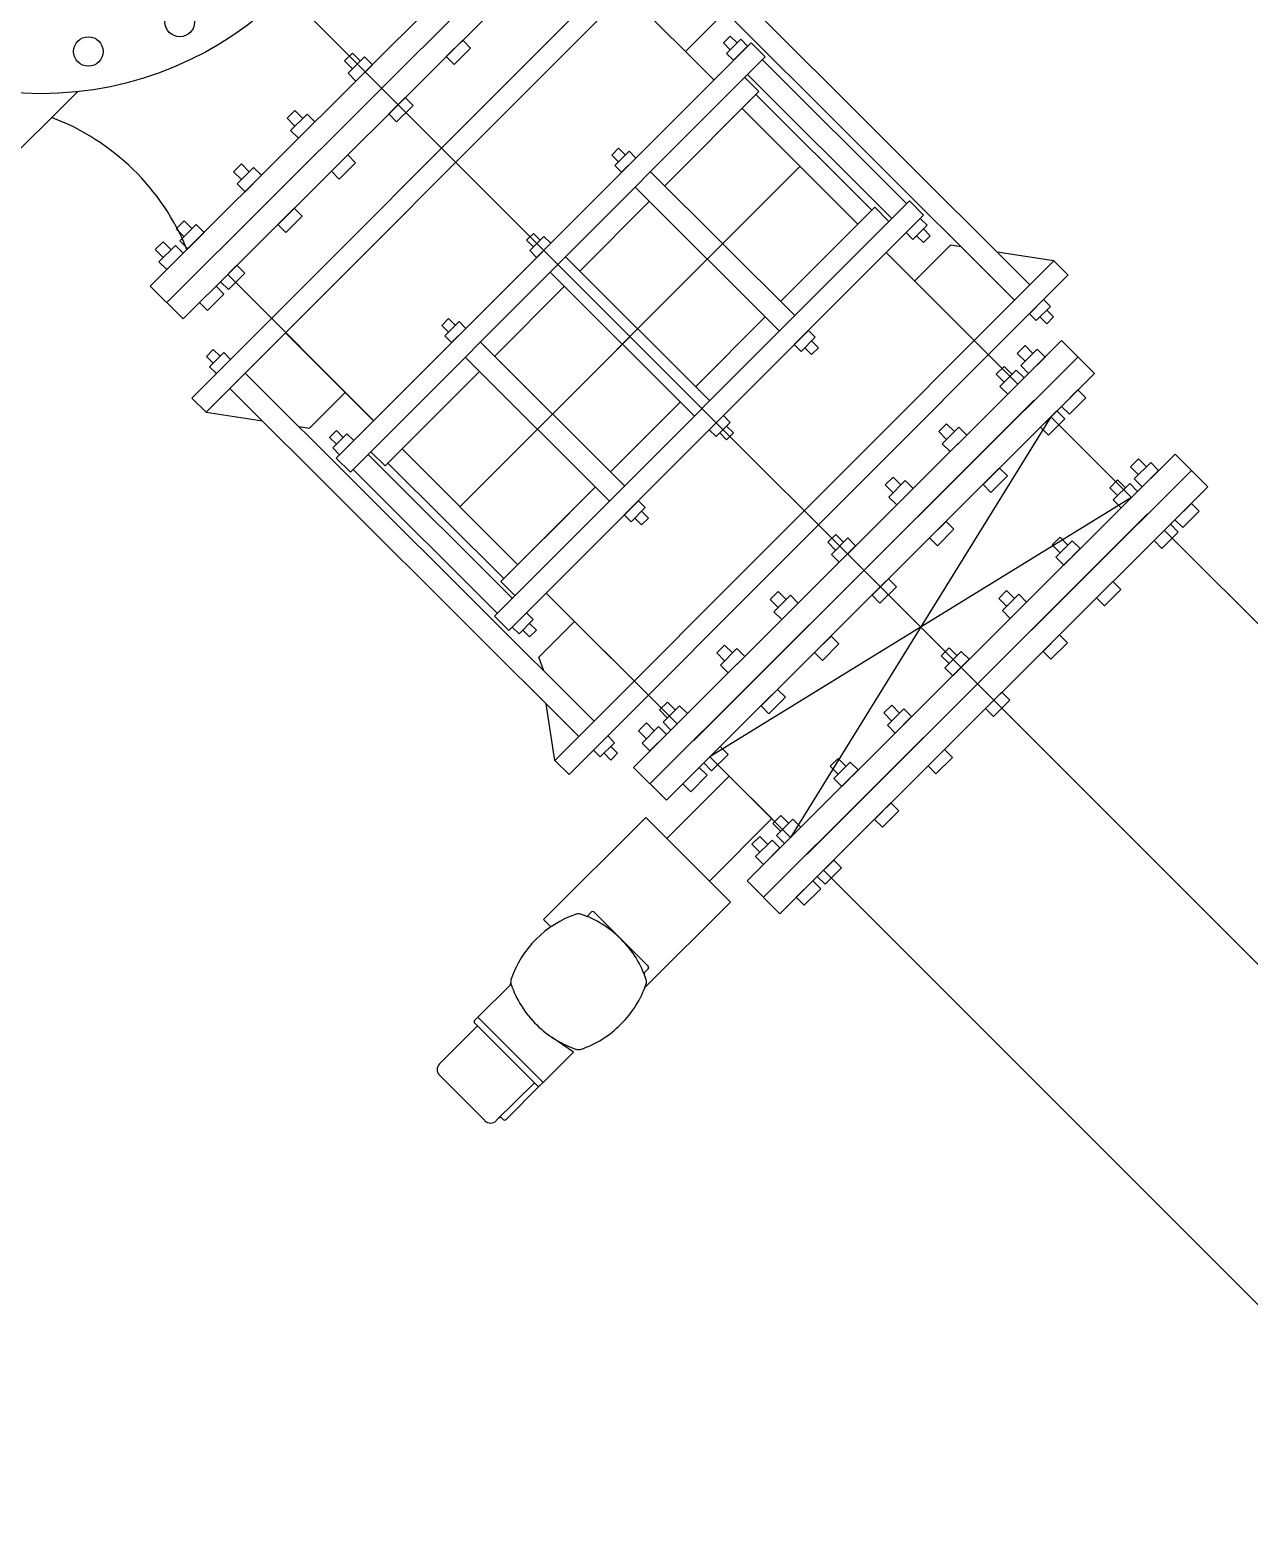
# Model space of a CAD drawing. Header units: inches. Extents: x 72602 to 350810, y -122122 to 43597.
# Drawn here: x 151874 to 153393, y -82196 to -80330 of the extents above; entities that cross this region are included whole.
import ezdxf

# ---------------------------------------------------------------- set-up
doc = ezdxf.new("R2010")
doc.units = ezdxf.units.IN
doc.header["$MEASUREMENT"] = 0
doc.layers.add('M-X-BKGD', color=8, linetype='Continuous')

msp = doc.modelspace()

# ---------------------------------------------------------------- linework, layer by layer
at = {"layer": 'M-X-BKGD', "ltscale": 0.003}
msp.add_line((154105.7, -82196.4), (151454.8, -79545.5), dxfattribs=at)
msp.add_line((154105.7, -82196.4), (151454.8, -79545.5), dxfattribs=at)
at = {"layer": 'M-X-BKGD'}
for p, q in [((152577.7, -80138.1), (152044.4, -80670)), ((152577.7, -80138.1), (152044.4, -80670)), ((152075.7, -80789.1), (152697.5, -80166.4)), ((152075.7, -80789.1), (152697.5, -80166.4)), ((152075.7, -80789.1), (152697.5, -80166.4)), ((152075.7, -80789.1), (152697.5, -80166.4)), ((152495.5, -80179.2), (152085.4, -80588.2)), ((152495.5, -80179.2), (152085.4, -80588.2)), ((152093.4, -80806.8), (152715.2, -80184.1)), ((152093.4, -80806.8), (152715.2, -80184.1)), ((152551.6, -80205.1), (152126.3, -80629.2)), ((152551.6, -80205.1), (152126.3, -80629.2)), ((152726.1, -80392.5), (152545.1, -80211.5)), ((152726.1, -80392.5), (152545.1, -80211.5)), ((152685.4, -80213.9), (153120.1, -80647.9)), ((152685.4, -80213.9), (153120.1, -80647.9)), ((152666.4, -80233), (153101, -80667)), ((152666.4, -80233), (153101, -80667)), ((152690.6, -80357.4), (152735.1, -80312.8)), ((152690.6, -80357.4), (152735.1, -80312.8)), ((152746.7, -80338), (152738.2, -80346.4)), ((152746.7, -80338), (152738.2, -80346.4)), ((152755.2, -80346.4), (152746.7, -80338)), ((152755.2, -80346.4), (152746.7, -80338)), ((152392.7, -80363.5), (152413.2, -80343)), ((152392.7, -80363.5), (152413.2, -80343)), ((152423.1, -80352.9), (152402.6, -80373.3)), ((152423.1, -80352.9), (152402.6, -80373.3)), ((152413.2, -80343), (152423.1, -80352.9)), ((152413.2, -80343), (152423.1, -80352.9)), ((152772.5, -80346.1), (152726, -80392.7)), ((152772.5, -80346.1), (152726, -80392.7)), ((152738.2, -80346.4), (152746.7, -80354.9)), ((152738.2, -80346.4), (152746.7, -80354.9)), ((152759.8, -80341.8), (152742.1, -80359.5)), ((152759.8, -80341.8), (152742.1, -80359.5)), ((152750.6, -80368), (152768.3, -80350.3)), ((152750.6, -80368), (152768.3, -80350.3)), ((152768.3, -80350.3), (152759.8, -80341.8)), ((152768.3, -80350.3), (152759.8, -80341.8)), ((152790.2, -80363.7), (152772.5, -80346.1)), ((152790.2, -80363.7), (152772.5, -80346.1)), ((152275.8, -80359.1), (152265.9, -80368.9)), ((152275.8, -80359.1), (152265.9, -80368.9)), ((152265.9, -80368.9), (152275.7, -80378.7)), ((152265.9, -80368.9), (152275.7, -80378.7)), ((152290.9, -80363.6), (152270.4, -80384.1)), ((152290.9, -80363.6), (152270.4, -80384.1)), ((152285.6, -80368.9), (152275.8, -80359.1)), ((152285.6, -80368.9), (152275.8, -80359.1)), ((152280.2, -80393.9), (152300.7, -80373.5)), ((152280.2, -80393.9), (152300.7, -80373.5)), ((152300.7, -80373.5), (152290.9, -80363.6)), ((152300.7, -80373.5), (152290.9, -80363.6)), ((152402.6, -80373.3), (152392.7, -80363.5)), ((152402.6, -80373.3), (152392.7, -80363.5)), ((152742.1, -80359.5), (152750.6, -80368)), ((152742.1, -80359.5), (152750.6, -80368)), ((152743.7, -80410.3), (152790.2, -80363.7)), ((152743.7, -80410.3), (152790.2, -80363.7)), ((152786.7, -80367.3), (152966.4, -80546.7)), ((152786.7, -80367.3), (152966.4, -80546.7)), ((152270.4, -80384.1), (152280.2, -80393.9)), ((152270.4, -80384.1), (152280.2, -80393.9)), ((152726, -80392.8), (152302.1, -80817.3)), ((152726, -80392.8), (152302.1, -80817.3)), ((152764.6, -80389.4), (152782.3, -80407.1)), ((152764.6, -80389.4), (152782.3, -80407.1)), ((152768.1, -80385.9), (152947.8, -80565.3)), ((152768.1, -80385.9), (152947.8, -80565.3)), ((151933, -80407.3), (151833.6, -80506.4)), ((151933, -80407.3), (151833.6, -80506.4)), ((152743.7, -80410.3), (152319.8, -80835)), ((152743.7, -80410.3), (152319.8, -80835)), ((152782.3, -80407.1), (152665.1, -80524.6)), ((152782.3, -80407.1), (152665.1, -80524.6)), ((152778.7, -80410.6), (152923.1, -80554.8)), ((152778.7, -80410.6), (152923.1, -80554.8)), ((152194.3, -80440.3), (152204.1, -80430.5)), ((152194.3, -80440.3), (152204.1, -80430.5)), ((152204.1, -80430.5), (152213.9, -80440.4)), ((152204.1, -80430.5), (152213.9, -80440.4)), ((152321.1, -80434.9), (152341.6, -80414.5)), ((152321.1, -80434.9), (152341.6, -80414.5)), ((152351.4, -80424.3), (152330.9, -80444.8)), ((152351.4, -80424.3), (152330.9, -80444.8)), ((152341.6, -80414.5), (152351.4, -80424.3)), ((152341.6, -80414.5), (152351.4, -80424.3)), ((152905.8, -80572.2), (152761.6, -80428)), ((152905.8, -80572.2), (152761.6, -80428)), ((152204.1, -80450.2), (152194.3, -80440.3)), ((152204.1, -80450.2), (152194.3, -80440.3)), ((152198.8, -80455.5), (152219.3, -80435)), ((152198.8, -80455.5), (152219.3, -80435)), ((152229.1, -80444.9), (152208.6, -80465.3)), ((152229.1, -80444.9), (152208.6, -80465.3)), ((152219.3, -80435), (152229.1, -80444.9)), ((152219.3, -80435), (152229.1, -80444.9)), ((152330.9, -80444.8), (152321.1, -80434.9)), ((152330.9, -80444.8), (152321.1, -80434.9)), ((152208.6, -80465.3), (152198.8, -80455.5)), ((152208.6, -80465.3), (152198.8, -80455.5)), ((152270, -80485.9), (152249.5, -80506.3)), ((152270, -80485.9), (152249.5, -80506.3)), ((152279.8, -80495.7), (152270, -80485.9)), ((152279.8, -80495.7), (152270, -80485.9)), ((152607.4, -80477.6), (152598.9, -80486.1)), ((152607.4, -80477.6), (152598.9, -80486.1)), ((152598.9, -80486.1), (152607.4, -80494.6)), ((152598.9, -80486.1), (152607.4, -80494.6)), ((152620.5, -80481.5), (152602.8, -80499.2)), ((152620.5, -80481.5), (152602.8, -80499.2)), ((152615.9, -80486.1), (152607.4, -80477.6)), ((152615.9, -80486.1), (152607.4, -80477.6)), ((152629, -80490), (152620.5, -80481.5)), ((152629, -80490), (152620.5, -80481.5)), ((152127.6, -80506.9), (152137.4, -80497)), ((152127.6, -80506.9), (152137.4, -80497)), ((152132.1, -80522), (152152.6, -80501.6)), ((152132.1, -80522), (152152.6, -80501.6)), ((152137.4, -80497), (152147.2, -80506.9)), ((152137.4, -80497), (152147.2, -80506.9)), ((152152.6, -80501.6), (152162.4, -80511.4)), ((152152.6, -80501.6), (152162.4, -80511.4)), ((152249.5, -80506.3), (152259.3, -80516.2)), ((152249.5, -80506.3), (152259.3, -80516.2)), ((152259.3, -80516.2), (152279.8, -80495.7)), ((152259.3, -80516.2), (152279.8, -80495.7)), ((152409.6, -80924.8), (152833.6, -80500.2)), ((152409.6, -80924.8), (152833.6, -80500.2)), ((152602.8, -80499.2), (152611.3, -80507.7)), ((152602.8, -80499.2), (152611.3, -80507.7)), ((152611.3, -80507.7), (152629, -80490)), ((152611.3, -80507.7), (152629, -80490)), ((152137.4, -80516.7), (152127.6, -80506.9)), ((152137.4, -80516.7), (152127.6, -80506.9)), ((152141.9, -80531.9), (152132.1, -80522)), ((152141.9, -80531.9), (152132.1, -80522)), ((152162.4, -80511.4), (152141.9, -80531.9)), ((152162.4, -80511.4), (152141.9, -80531.9)), ((152647.3, -80506.9), (152827, -80686.3)), ((152647.3, -80506.9), (152827, -80686.3)), ((152409.6, -80924.8), (152801, -80532.9)), ((152409.6, -80924.8), (152801, -80532.9)), ((152646, -80543.7), (152559.1, -80630.7)), ((152646, -80543.7), (152559.1, -80630.7)), ((152628.2, -80526), (152808, -80705.5)), ((152628.2, -80526), (152808, -80705.5)), ((152923.4, -80589.8), (152969.9, -80543.2)), ((152923.4, -80589.8), (152969.9, -80543.2)), ((152969.9, -80543.2), (152987.6, -80560.9)), ((152969.9, -80543.2), (152987.6, -80560.9)), ((152203.3, -80552.4), (152182.8, -80572.9)), ((152203.3, -80552.4), (152182.8, -80572.9)), ((152192.6, -80582.7), (152213.1, -80562.3)), ((152192.6, -80582.7), (152213.1, -80562.3)), ((152213.1, -80562.3), (152203.3, -80552.4)), ((152213.1, -80562.3), (152203.3, -80552.4)), ((152926.7, -80551.3), (152809.4, -80668.7)), ((152926.7, -80551.3), (152809.4, -80668.7)), ((152926.6, -80551.2), (152944.3, -80568.9)), ((152926.6, -80551.2), (152944.3, -80568.9)), ((152987.6, -80560.9), (152941.1, -80607.5)), ((152987.6, -80560.9), (152941.1, -80607.5)), ((152066.1, -80568.2), (152056.2, -80578)), ((152066.1, -80568.2), (152056.2, -80578)), ((152056.2, -80578), (152066, -80587.9)), ((152056.2, -80578), (152066, -80587.9)), ((152081.2, -80572.7), (152060.7, -80593.2)), ((152081.2, -80572.7), (152060.7, -80593.2)), ((152075.9, -80578.1), (152066.1, -80568.2)), ((152075.9, -80578.1), (152066.1, -80568.2)), ((152091, -80582.6), (152081.2, -80572.7)), ((152091, -80582.6), (152081.2, -80572.7)), ((152182.8, -80572.9), (152192.6, -80582.7)), ((152182.8, -80572.9), (152192.6, -80582.7)), ((152965.7, -80582.8), (152983.4, -80565.1)), ((152965.7, -80582.8), (152983.4, -80565.1)), ((152991.9, -80573.6), (152974.2, -80591.3)), ((152991.9, -80573.6), (152974.2, -80591.3)), ((152983.4, -80565.1), (152991.9, -80573.6)), ((152983.4, -80565.1), (152991.9, -80573.6)), ((152987.3, -80578.2), (152995.8, -80586.7)), ((152987.3, -80578.2), (152995.8, -80586.7)), ((152023.9, -80649.5), (152085.4, -80588.2)), ((152023.9, -80649.5), (152085.4, -80588.2)), ((152040, -80594.2), (152030.1, -80604)), ((152040, -80594.2), (152030.1, -80604)), ((152055.1, -80598.8), (152034.6, -80619.2)), ((152055.1, -80598.8), (152034.6, -80619.2)), ((152049.8, -80604.1), (152040, -80594.2)), ((152049.8, -80604.1), (152040, -80594.2)), ((152064.9, -80608.6), (152055.1, -80598.8)), ((152064.9, -80608.6), (152055.1, -80598.8)), ((152060.7, -80593.2), (152070.5, -80603)), ((152060.7, -80593.2), (152070.5, -80603)), ((152070.5, -80603), (152091, -80582.6)), ((152070.5, -80603), (152091, -80582.6)), ((152501.4, -80583.8), (152492.9, -80592.3)), ((152501.4, -80583.8), (152492.9, -80592.3)), ((152492.9, -80592.3), (152501.4, -80600.7)), ((152492.9, -80592.3), (152501.4, -80600.7)), ((152514.5, -80587.6), (152496.8, -80605.3)), ((152514.5, -80587.6), (152496.8, -80605.3)), ((152923.4, -80589.8), (152499.5, -81014.5)), ((152923.4, -80589.8), (152499.5, -81014.5)), ((152509.9, -80592.2), (152501.4, -80583.8)), ((152509.9, -80592.2), (152501.4, -80583.8)), ((152505.3, -80613.8), (152523, -80596.1)), ((152505.3, -80613.8), (152523, -80596.1)), ((152523, -80596.1), (152514.5, -80587.6)), ((152523, -80596.1), (152514.5, -80587.6)), ((152974.2, -80591.3), (152965.7, -80582.8)), ((152974.2, -80591.3), (152965.7, -80582.8)), ((152976.6, -80643), (153021.1, -80598.4)), ((152976.6, -80643), (153021.1, -80598.4)), ((152987.3, -80595.2), (152978.8, -80586.7)), ((152987.3, -80595.2), (152978.8, -80586.7)), ((152995.8, -80586.7), (152987.3, -80595.2)), ((152995.8, -80586.7), (152987.3, -80595.2)), ((153034.3, -80600.4), (153021.1, -80598.4)), ((153034.3, -80600.4), (153021.1, -80598.4)), ((152030.1, -80604), (152039.9, -80613.9)), ((152030.1, -80604), (152039.9, -80613.9)), ((152044.4, -80629), (152064.9, -80608.6)), ((152044.4, -80629), (152064.9, -80608.6)), ((152496.8, -80605.3), (152505.3, -80613.8)), ((152496.8, -80605.3), (152505.3, -80613.8)), ((152941.1, -80607.5), (152517.2, -81032.2)), ((152941.1, -80607.5), (152517.2, -81032.2)), ((152528, -81240.8), (153149.8, -80618.1)), ((152528, -81240.8), (153149.8, -80618.1)), ((152541.3, -80613), (152721.1, -80792.5)), ((152541.3, -80613), (152721.1, -80792.5)), ((153105.2, -80771.6), (152941.1, -80607.5)), ((153105.2, -80771.6), (152941.1, -80607.5)), ((153149.8, -80618.1), (153079.4, -80607.3)), ((153149.8, -80618.1), (153079.4, -80607.3)), ((153167.6, -80635.8), (153149.8, -80618.1)), ((153167.6, -80635.8), (153149.8, -80618.1)), ((152034.6, -80619.2), (152044.4, -80629)), ((152034.6, -80619.2), (152044.4, -80629)), ((152126.3, -80629.2), (152064.8, -80690.5)), ((152126.3, -80629.2), (152064.8, -80690.5)), ((152111.4, -80644), (152131.9, -80623.6)), ((152111.4, -80644), (152131.9, -80623.6)), ((152302.2, -80817.2), (152120.3, -80635.2)), ((152302.2, -80817.2), (152120.3, -80635.2)), ((152141.7, -80633.4), (152121.2, -80653.9)), ((152141.7, -80633.4), (152121.2, -80653.9)), ((152131.9, -80623.6), (152141.7, -80633.4)), ((152131.9, -80623.6), (152141.7, -80633.4)), ((152522.3, -80632.1), (152702, -80811.6)), ((152522.3, -80632.1), (152702, -80811.6)), ((152545.7, -81258.5), (153167.5, -80635.8)), ((152545.7, -81258.5), (153167.5, -80635.8)), ((152064.8, -80690.5), (152023.9, -80649.5)), ((152064.8, -80690.5), (152023.9, -80649.5)), ((152085.3, -80670.1), (152105.8, -80649.6)), ((152085.3, -80670.1), (152105.8, -80649.6)), ((152105.8, -80649.6), (152115.6, -80659.5)), ((152105.8, -80649.6), (152115.6, -80659.5)), ((152121.2, -80653.9), (152111.4, -80644)), ((152121.2, -80653.9), (152111.4, -80644)), ((152540, -80649.8), (152453.1, -80736.9)), ((152540, -80649.8), (152453.1, -80736.9)), ((152095.1, -80679.9), (152085.3, -80670.1)), ((152095.1, -80679.9), (152085.3, -80670.1)), ((152115.6, -80659.5), (152095.1, -80679.9)), ((152115.6, -80659.5), (152095.1, -80679.9)), ((153119.5, -80684), (153137.1, -80666.3)), ((153119.5, -80684), (153137.1, -80666.3)), ((153137.1, -80666.3), (153145.6, -80674.8)), ((153137.1, -80666.3), (153145.6, -80674.8)), ((152395.5, -80690), (152387, -80698.5)), ((152395.5, -80690), (152387, -80698.5)), ((152404, -80698.4), (152395.5, -80690)), ((152404, -80698.4), (152395.5, -80690)), ((152790.3, -80687.9), (152703.4, -80774.9)), ((152790.3, -80687.9), (152703.4, -80774.9)), ((153128, -80692.5), (153119.5, -80684)), ((153128, -80692.5), (153119.5, -80684)), ((153145.6, -80674.8), (153128, -80692.5)), ((153145.6, -80674.8), (153128, -80692.5)), ((153141, -80696.4), (153132.6, -80687.9)), ((153141, -80696.4), (153132.6, -80687.9)), ((153141, -80679.4), (153149.5, -80687.9)), ((153141, -80679.4), (153149.5, -80687.9)), ((153149.5, -80687.9), (153141, -80696.4)), ((153149.5, -80687.9), (153141, -80696.4)), ((152192.3, -80707.7), (152302.1, -80817.3)), ((152266.7, -80782), (152192.3, -80707.7)), ((152192.3, -80707.7), (152302.1, -80817.3)), ((152266.7, -80782), (152192.3, -80707.7)), ((152387, -80698.5), (152395.5, -80706.9)), ((152387, -80698.5), (152395.5, -80706.9)), ((152408.6, -80693.8), (152390.9, -80711.5)), ((152408.6, -80693.8), (152390.9, -80711.5)), ((152390.9, -80711.5), (152399.4, -80720)), ((152390.9, -80711.5), (152399.4, -80720)), ((152399.4, -80720), (152417.1, -80702.3)), ((152399.4, -80720), (152417.1, -80702.3)), ((152417.1, -80702.3), (152408.6, -80693.8)), ((152417.1, -80702.3), (152408.6, -80693.8)), ((152826.4, -80722.5), (152844.1, -80704.8)), ((152826.4, -80722.5), (152844.1, -80704.8)), ((152844.1, -80704.8), (152852.6, -80713.3)), ((152844.1, -80704.8), (152852.6, -80713.3)), ((152093.8, -80737.1), (152102.3, -80728.6)), ((152093.8, -80737.1), (152102.3, -80728.6)), ((152102.3, -80728.6), (152110.8, -80737)), ((152102.3, -80728.6), (152110.8, -80737)), ((152435.4, -80719.2), (152615.1, -80898.7)), ((152435.4, -80719.2), (152615.1, -80898.7)), ((152834.9, -80731), (152826.4, -80722.5)), ((152834.9, -80731), (152826.4, -80722.5)), ((152852.6, -80713.3), (152834.9, -80731)), ((152852.6, -80713.3), (152834.9, -80731)), ((152848, -80734.8), (152839.5, -80726.4)), ((152848, -80734.8), (152839.5, -80726.4)), ((152848, -80717.9), (152856.5, -80726.3)), ((152848, -80717.9), (152856.5, -80726.3)), ((152856.5, -80726.3), (152848, -80734.8)), ((152856.5, -80726.3), (152848, -80734.8)), ((153159.5, -80717.5), (153098, -80778.8)), ((153159.5, -80717.5), (153098, -80778.8)), ((153114, -80723.5), (153104.2, -80733.4)), ((153114, -80723.5), (153104.2, -80733.4)), ((153129.2, -80728.1), (153108.7, -80748.5)), ((153129.2, -80728.1), (153108.7, -80748.5)), ((153123.8, -80733.4), (153114, -80723.5)), ((153123.8, -80733.4), (153114, -80723.5)), ((153139, -80737.9), (153129.2, -80728.1)), ((153139, -80737.9), (153129.2, -80728.1)), ((153200.4, -80758.5), (153159.5, -80717.5)), ((153200.4, -80758.5), (153159.5, -80717.5)), ((152102.3, -80745.5), (152093.8, -80737.1)), ((152102.3, -80745.5), (152093.8, -80737.1)), ((152097.7, -80750.1), (152115.4, -80732.4)), ((152097.7, -80750.1), (152115.4, -80732.4)), ((152123.9, -80740.9), (152106.2, -80758.6)), ((152123.9, -80740.9), (152106.2, -80758.6)), ((152115.4, -80732.4), (152123.9, -80740.9)), ((152115.4, -80732.4), (152123.9, -80740.9)), ((152416.3, -80738.3), (152596, -80917.8)), ((152416.3, -80738.3), (152596, -80917.8)), ((153179.9, -80738), (152646.6, -81269.9)), ((153179.9, -80738), (152646.6, -81269.9)), ((153104.2, -80733.4), (153114, -80743.2)), ((153104.2, -80733.4), (153114, -80743.2)), ((153108.7, -80748.5), (153118.5, -80758.4)), ((153108.7, -80748.5), (153118.5, -80758.4)), ((153118.5, -80758.4), (153139, -80737.9)), ((153118.5, -80758.4), (153139, -80737.9)), ((152106.2, -80758.6), (152097.7, -80750.1)), ((152106.2, -80758.6), (152097.7, -80750.1)), ((152142.3, -80757.9), (152576.9, -81191.9)), ((152142.3, -80757.9), (152576.9, -81191.9)), ((152434, -80756), (152316.6, -80873.6)), ((152434, -80756), (152316.6, -80873.6)), ((153087.9, -80749.6), (153078.1, -80759.4)), ((153087.9, -80749.6), (153078.1, -80759.4)), ((153078.1, -80759.4), (153087.9, -80769.2)), ((153078.1, -80759.4), (153087.9, -80769.2)), ((153103.1, -80754.1), (153082.6, -80774.5)), ((153103.1, -80754.1), (153082.6, -80774.5)), ((153097.7, -80759.4), (153087.9, -80749.6)), ((153097.7, -80759.4), (153087.9, -80749.6)), ((153092.4, -80784.4), (153112.9, -80763.9)), ((153092.4, -80784.4), (153112.9, -80763.9)), ((153112.9, -80763.9), (153103.1, -80754.1)), ((153112.9, -80763.9), (153103.1, -80754.1)), ((153138.9, -80819.8), (153200.4, -80758.5)), ((153138.9, -80819.8), (153200.4, -80758.5)), ((152123.2, -80777), (152557.8, -81211)), ((152123.2, -80777), (152557.8, -81211)), ((152266.7, -80782), (152222.2, -80826.6)), ((152266.7, -80782), (152222.2, -80826.6)), ((153097.7, -80779.1), (152687.6, -81188)), ((153097.7, -80779.1), (152687.6, -81188)), ((153082.6, -80774.5), (153092.4, -80784.4)), ((153082.6, -80774.5), (153092.4, -80784.4)), ((153159.4, -80799.4), (153179.9, -80778.9)), ((153159.4, -80799.4), (153179.9, -80778.9)), ((153179.9, -80778.9), (153189.7, -80788.8)), ((153179.9, -80778.9), (153189.7, -80788.8)), ((152075.7, -80789.1), (152093.4, -80806.8)), ((152075.7, -80789.1), (152093.4, -80806.8)), ((152684.3, -80794), (152597.4, -80881)), ((152684.3, -80794), (152597.4, -80881)), ((153125.4, -80791.8), (152701.1, -81216.1)), ((153125.4, -80791.8), (152701.1, -81216.1)), ((153153.8, -80804.9), (152728.5, -81229)), ((153153.8, -80804.9), (152728.5, -81229)), ((153133.3, -80825.4), (153153.8, -80804.9)), ((153133.3, -80825.4), (153153.8, -80804.9)), ((153153.8, -80804.9), (153163.6, -80814.8)), ((153153.8, -80804.9), (153163.6, -80814.8)), ((153169.2, -80809.2), (153159.4, -80799.4)), ((153169.2, -80809.2), (153159.4, -80799.4)), ((153189.7, -80788.8), (153169.2, -80809.2)), ((153189.7, -80788.8), (153169.2, -80809.2)), ((152093.4, -80806.8), (152163.9, -80817.6)), ((152093.4, -80806.8), (152163.9, -80817.6)), ((152255.5, -80863.9), (152302.1, -80817.3)), ((152255.5, -80863.9), (152302.1, -80817.3)), ((152720.4, -80828.6), (152738.1, -80810.9)), ((152720.4, -80828.6), (152738.1, -80810.9)), ((152746.6, -80819.4), (152728.9, -80837.1)), ((152746.6, -80819.4), (152728.9, -80837.1)), ((152738.1, -80810.9), (152746.6, -80819.4)), ((152738.1, -80810.9), (152746.6, -80819.4)), ((153146.2, -80812.6), (152821.8, -81336.7)), ((153146.2, -80812.6), (152821.8, -81336.7)), ((153016.3, -80821), (153006.5, -80830.8)), ((153016.3, -80821), (153006.5, -80830.8)), ((153026.1, -80830.8), (153016.3, -80821)), ((153026.1, -80830.8), (153016.3, -80821)), ((153163.6, -80814.8), (153143.1, -80835.2)), ((153163.6, -80814.8), (153143.1, -80835.2)), ((153246.6, -80913), (153146.2, -80812.6)), ((153246.6, -80913), (153146.2, -80812.6)), ((152209, -80824.6), (152222.2, -80826.6)), ((152209, -80824.6), (152222.2, -80826.6)), ((152247.4, -80838.1), (152255.9, -80829.6)), ((152247.4, -80838.1), (152255.9, -80829.6)), ((152255.9, -80846.6), (152247.4, -80838.1)), ((152255.9, -80846.6), (152247.4, -80838.1)), ((152251.3, -80851.2), (152269, -80833.5)), ((152251.3, -80851.2), (152269, -80833.5)), ((152255.9, -80829.6), (152264.4, -80838.1)), ((152255.9, -80829.6), (152264.4, -80838.1)), ((152277.4, -80842), (152259.8, -80859.7)), ((152277.4, -80842), (152259.8, -80859.7)), ((152269, -80833.5), (152277.4, -80842)), ((152269, -80833.5), (152277.4, -80842)), ((152319.8, -80835), (152273.2, -80881.6)), ((152319.8, -80835), (152273.2, -80881.6)), ((152728.9, -80837.1), (152720.4, -80828.6)), ((152728.9, -80837.1), (152720.4, -80828.6)), ((152742, -80841), (152733.5, -80832.5)), ((152742, -80841), (152733.5, -80832.5)), ((152742, -80824), (152750.5, -80832.5)), ((152742, -80824), (152750.5, -80832.5)), ((152750.5, -80832.5), (152742, -80841)), ((152750.5, -80832.5), (152742, -80841)), ((153006.5, -80830.8), (153016.3, -80840.7)), ((153006.5, -80830.8), (153016.3, -80840.7)), ((153031.5, -80825.5), (153010.9, -80846)), ((153031.5, -80825.5), (153010.9, -80846)), ((153020.8, -80855.8), (153041.3, -80835.4)), ((153020.8, -80855.8), (153041.3, -80835.4)), ((153041.3, -80835.4), (153031.5, -80825.5)), ((153041.3, -80835.4), (153031.5, -80825.5)), ((153143.1, -80835.2), (153133.3, -80825.4)), ((153143.1, -80835.2), (153133.3, -80825.4)), ((152259.8, -80859.7), (152251.3, -80851.2)), ((152259.8, -80859.7), (152251.3, -80851.2)), ((152295.3, -80859.5), (152475.1, -81038.9)), ((152295.3, -80859.5), (152475.1, -81038.9)), ((152298.9, -80855.9), (152316.6, -80873.6)), ((152298.9, -80855.9), (152316.6, -80873.6)), ((152481.8, -80996.8), (152337.6, -80852.5)), ((152481.8, -80996.8), (152337.6, -80852.5)), ((153010.9, -80846), (153020.8, -80855.8)), ((153010.9, -80846), (153020.8, -80855.8)), ((153300.9, -80858.9), (153239.4, -80920.2)), ((153300.9, -80858.9), (153239.4, -80920.2)), ((153341.8, -80899.9), (153300.9, -80858.9)), ((153341.8, -80899.9), (153300.9, -80858.9)), ((152273.2, -80881.6), (152255.5, -80863.9)), ((152273.2, -80881.6), (152255.5, -80863.9)), ((152276.8, -80878.1), (152456.5, -81057.5)), ((152276.8, -80878.1), (152456.5, -81057.5)), ((152320.1, -80870.1), (152464.4, -81014.2)), ((152320.1, -80870.1), (152464.4, -81014.2)), ((152601.5, -80877), (152597.4, -80881)), ((152601.5, -80877), (152597.4, -80881)), ((153321.4, -80879.4), (152788, -81411.3)), ((153321.4, -80879.4), (152788, -81411.3)), ((153061.7, -80896.8), (153082.2, -80876.4)), ((153061.7, -80896.8), (153082.2, -80876.4)), ((153082.2, -80876.4), (153092, -80886.2)), ((153082.2, -80876.4), (153092, -80886.2)), ((153255.4, -80865), (153245.6, -80874.8)), ((153255.4, -80865), (153245.6, -80874.8)), ((153245.6, -80874.8), (153255.4, -80884.6)), ((153245.6, -80874.8), (153255.4, -80884.6)), ((153270.6, -80869.5), (153250.1, -80889.9)), ((153270.6, -80869.5), (153250.1, -80889.9)), ((153265.3, -80874.8), (153255.4, -80865)), ((153265.3, -80874.8), (153255.4, -80865)), ((153259.9, -80899.8), (153280.4, -80879.3)), ((153259.9, -80899.8), (153280.4, -80879.3)), ((153280.4, -80879.3), (153270.6, -80869.5)), ((153280.4, -80879.3), (153270.6, -80869.5)), ((152949.6, -80887.5), (152939.8, -80897.3)), ((152949.6, -80887.5), (152939.8, -80897.3)), ((152939.8, -80897.3), (152949.6, -80907.2)), ((152939.8, -80897.3), (152949.6, -80907.2)), ((152964.7, -80892), (152944.2, -80912.5)), ((152964.7, -80892), (152944.2, -80912.5)), ((152959.4, -80897.4), (152949.6, -80887.5)), ((152959.4, -80897.4), (152949.6, -80887.5)), ((152974.6, -80901.9), (152964.7, -80892)), ((152974.6, -80901.9), (152964.7, -80892)), ((153071.5, -80906.7), (153061.7, -80896.8)), ((153071.5, -80906.7), (153061.7, -80896.8)), ((153092, -80886.2), (153071.5, -80906.7)), ((153092, -80886.2), (153071.5, -80906.7)), ((153229.4, -80891), (153219.5, -80900.8)), ((153229.4, -80891), (153219.5, -80900.8)), ((153244.5, -80895.5), (153224, -80916)), ((153244.5, -80895.5), (153224, -80916)), ((153239.2, -80900.8), (153229.4, -80891)), ((153239.2, -80900.8), (153229.4, -80891)), ((153254.3, -80905.4), (153244.5, -80895.5)), ((153254.3, -80905.4), (153244.5, -80895.5)), ((153250.1, -80889.9), (153259.9, -80899.8)), ((153250.1, -80889.9), (153259.9, -80899.8)), ((152578.4, -80900.1), (152460.9, -81017.7)), ((152578.4, -80900.1), (152460.9, -81017.7)), ((152578.4, -80900.1), (152514.6, -80964)), ((152578.4, -80900.1), (152514.6, -80964)), ((152614.5, -80934.8), (152632.2, -80917.1)), ((152614.5, -80934.8), (152632.2, -80917.1)), ((152632.2, -80917.1), (152640.7, -80925.6)), ((152632.2, -80917.1), (152640.7, -80925.6)), ((153246.7, -80913), (152721.3, -81236.3)), ((153246.7, -80913), (152721.3, -81236.3)), ((152944.2, -80912.5), (152954.1, -80922.3)), ((152944.2, -80912.5), (152954.1, -80922.3)), ((152954.1, -80922.3), (152974.6, -80901.9)), ((152954.1, -80922.3), (152974.6, -80901.9)), ((153219.5, -80900.8), (153229.3, -80910.6)), ((153219.5, -80900.8), (153229.3, -80910.6)), ((153224, -80916), (153233.8, -80925.8)), ((153224, -80916), (153233.8, -80925.8)), ((153233.8, -80925.8), (153254.3, -80905.4)), ((153233.8, -80925.8), (153254.3, -80905.4)), ((153280.3, -80961.2), (153341.8, -80899.9)), ((153280.3, -80961.2), (153341.8, -80899.9)), ((152623, -80943.3), (152614.5, -80934.8)), ((152623, -80943.3), (152614.5, -80934.8)), ((152640.7, -80925.6), (152623, -80943.3)), ((152640.7, -80925.6), (152623, -80943.3)), ((152636.1, -80930.2), (152644.6, -80938.7)), ((152636.1, -80930.2), (152644.6, -80938.7)), ((153239.1, -80920.5), (152829.1, -81329.4)), ((153239.1, -80920.5), (152829.1, -81329.4)), ((153266.8, -80933.2), (152842.5, -81357.5)), ((153266.8, -80933.2), (152842.5, -81357.5)), ((153300.8, -80940.8), (153321.3, -80920.3)), ((153300.8, -80940.8), (153321.3, -80920.3)), ((153331.1, -80930.2), (153310.6, -80950.6)), ((153331.1, -80930.2), (153310.6, -80950.6)), ((153321.3, -80920.3), (153331.1, -80930.2)), ((153321.3, -80920.3), (153331.1, -80930.2)), ((152636.1, -80947.2), (152627.6, -80938.7)), ((152636.1, -80947.2), (152627.6, -80938.7)), ((152644.6, -80938.7), (152636.1, -80947.2)), ((152644.6, -80938.7), (152636.1, -80947.2)), ((153295.2, -80946.4), (152869.9, -81370.5)), ((153295.2, -80946.4), (152869.9, -81370.5)), ((152995, -80963.3), (153015.5, -80942.9)), ((152995, -80963.3), (153015.5, -80942.9)), ((153025.3, -80952.7), (153004.8, -80973.2)), ((153025.3, -80952.7), (153004.8, -80973.2)), ((153015.5, -80942.9), (153025.3, -80952.7)), ((153015.5, -80942.9), (153025.3, -80952.7)), ((153274.7, -80966.8), (153295.2, -80946.4)), ((153274.7, -80966.8), (153295.2, -80946.4)), ((153655.7, -81322.1), (153287.6, -80954)), ((153655.7, -81322.1), (153287.6, -80954)), ((153295.2, -80946.4), (153305, -80956.2)), ((153295.2, -80946.4), (153305, -80956.2)), ((153310.6, -80950.6), (153300.8, -80940.8)), ((153310.6, -80950.6), (153300.8, -80940.8)), ((152878, -80959), (152868.1, -80968.8)), ((152878, -80959), (152868.1, -80968.8)), ((152868.1, -80968.8), (152877.9, -80978.6)), ((152868.1, -80968.8), (152877.9, -80978.6)), ((152893.1, -80963.5), (152872.6, -80983.9)), ((152893.1, -80963.5), (152872.6, -80983.9)), ((152887.8, -80968.8), (152878, -80959)), ((152887.8, -80968.8), (152878, -80959)), ((152902.9, -80973.3), (152893.1, -80963.5)), ((152902.9, -80973.3), (152893.1, -80963.5)), ((153004.8, -80973.2), (152995, -80963.3)), ((153004.8, -80973.2), (152995, -80963.3)), ((153157.7, -80962.4), (153147.9, -80972.2)), ((153157.7, -80962.4), (153147.9, -80972.2)), ((153147.9, -80972.2), (153157.7, -80982.1)), ((153147.9, -80972.2), (153157.7, -80982.1)), ((153172.9, -80966.9), (153152.4, -80987.4)), ((153172.9, -80966.9), (153152.4, -80987.4)), ((153167.5, -80972.3), (153157.7, -80962.4)), ((153167.5, -80972.3), (153157.7, -80962.4)), ((153182.7, -80976.8), (153172.9, -80966.9)), ((153182.7, -80976.8), (153172.9, -80966.9)), ((153284.5, -80976.7), (153274.7, -80966.8)), ((153284.5, -80976.7), (153274.7, -80966.8)), ((153305, -80956.2), (153284.5, -80976.7)), ((153305, -80956.2), (153284.5, -80976.7)), ((152872.6, -80983.9), (152882.4, -80993.8)), ((152872.6, -80983.9), (152882.4, -80993.8)), ((152882.4, -80993.8), (152902.9, -80973.3)), ((152882.4, -80993.8), (152902.9, -80973.3)), ((153152.4, -80987.4), (153162.2, -80997.2)), ((153152.4, -80987.4), (153162.2, -80997.2)), ((153162.2, -80997.2), (153182.7, -80976.8)), ((153162.2, -80997.2), (153182.7, -80976.8)), ((152499.5, -81014.5), (152453, -81061.1)), ((152499.5, -81014.5), (152453, -81061.1)), ((152460.9, -81017.7), (152478.6, -81035.4)), ((152460.9, -81017.7), (152478.6, -81035.4)), ((152923.3, -81034.8), (152943.8, -81014.3)), ((152923.3, -81034.8), (152943.8, -81014.3)), ((152953.6, -81024.2), (152933.1, -81044.6)), ((152953.6, -81024.2), (152933.1, -81044.6)), ((152943.8, -81014.3), (152953.6, -81024.2)), ((152943.8, -81014.3), (152953.6, -81024.2)), ((153091, -81028.9), (153081.2, -81038.8)), ((153091, -81028.9), (153081.2, -81038.8)), ((153100.8, -81038.8), (153091, -81028.9)), ((153100.8, -81038.8), (153091, -81028.9)), ((153203.1, -81038.2), (153223.6, -81017.8)), ((153203.1, -81038.2), (153223.6, -81017.8)), ((153233.4, -81027.6), (153212.9, -81048.1)), ((153233.4, -81027.6), (153212.9, -81048.1)), ((153223.6, -81017.8), (153233.4, -81027.6)), ((153223.6, -81017.8), (153233.4, -81027.6)), ((152470.7, -81078.7), (152517.2, -81032.1)), ((152470.7, -81078.7), (152517.2, -81032.1)), ((152680.4, -81195.3), (152517.2, -81032.1)), ((152680.4, -81195.3), (152517.2, -81032.1)), ((152796.5, -81040.2), (152806.3, -81030.4)), ((152796.5, -81040.2), (152806.3, -81030.4)), ((152806.3, -81050), (152796.5, -81040.2)), ((152806.3, -81050), (152796.5, -81040.2)), ((152801, -81055.4), (152821.5, -81034.9)), ((152801, -81055.4), (152821.5, -81034.9)), ((152806.3, -81030.4), (152816.1, -81040.2)), ((152806.3, -81030.4), (152816.1, -81040.2)), ((152831.3, -81044.8), (152810.8, -81065.2)), ((152831.3, -81044.8), (152810.8, -81065.2)), ((152821.5, -81034.9), (152831.3, -81044.8)), ((152821.5, -81034.9), (152831.3, -81044.8)), ((152933.1, -81044.6), (152923.3, -81034.8)), ((152933.1, -81044.6), (152923.3, -81034.8)), ((153081.2, -81038.8), (153091, -81048.6)), ((153081.2, -81038.8), (153091, -81048.6)), ((153106.2, -81033.5), (153085.7, -81053.9)), ((153106.2, -81033.5), (153085.7, -81053.9)), ((153095.5, -81063.8), (153116, -81043.3)), ((153095.5, -81063.8), (153116, -81043.3)), ((153116, -81043.3), (153106.2, -81033.5)), ((153116, -81043.3), (153106.2, -81033.5)), ((153212.9, -81048.1), (153203.1, -81038.2)), ((153212.9, -81048.1), (153203.1, -81038.2)), ((152453, -81061.1), (152470.7, -81078.7)), ((152453, -81061.1), (152470.7, -81078.7)), ((152492.6, -81056.8), (152474.9, -81074.5)), ((152492.6, -81056.8), (152474.9, -81074.5)), ((152483.4, -81083), (152501.1, -81065.3)), ((152483.4, -81083), (152501.1, -81065.3)), ((152501.1, -81065.3), (152492.6, -81056.8)), ((152501.1, -81065.3), (152492.6, -81056.8)), ((152810.8, -81065.2), (152801, -81055.4)), ((152810.8, -81065.2), (152801, -81055.4)), ((153085.7, -81053.9), (153095.5, -81063.8)), ((153085.7, -81053.9), (153095.5, -81063.8)), ((152474.9, -81074.5), (152483.4, -81083)), ((152474.9, -81074.5), (152483.4, -81083)), ((152488, -81078.4), (152496.5, -81086.9)), ((152488, -81078.4), (152496.5, -81086.9)), ((152505, -81078.4), (152496.5, -81069.9)), ((152505, -81078.4), (152496.5, -81069.9)), ((152496.5, -81086.9), (152505, -81078.4)), ((152496.5, -81086.9), (152505, -81078.4)), ((152552.6, -81067.5), (152508.1, -81112)), ((152552.6, -81067.5), (152508.1, -81112)), ((152552.6, -81067.5), (152508.1, -81112)), ((152552.6, -81067.5), (152508.1, -81112)), ((152552.6, -81067.5), (152627, -81141.7)), ((152552.6, -81067.5), (152627, -81141.7)), ((153136.4, -81104.8), (153156.9, -81084.3)), ((153136.4, -81104.8), (153156.9, -81084.3)), ((153156.9, -81084.3), (153166.7, -81094.2)), ((153156.9, -81084.3), (153166.7, -81094.2)), ((152729.8, -81106.7), (152739.6, -81096.9)), ((152729.8, -81106.7), (152739.6, -81096.9)), ((152734.3, -81121.9), (152754.8, -81101.4)), ((152734.3, -81121.9), (152754.8, -81101.4)), ((152739.6, -81096.9), (152749.4, -81106.8)), ((152739.6, -81096.9), (152749.4, -81106.8)), ((152754.8, -81101.4), (152764.6, -81111.3)), ((152754.8, -81101.4), (152764.6, -81111.3)), ((152872.2, -81085.8), (152851.7, -81106.2)), ((152872.2, -81085.8), (152851.7, -81106.2)), ((152861.5, -81116.1), (152882, -81095.6)), ((152861.5, -81116.1), (152882, -81095.6)), ((152882, -81095.6), (152872.2, -81085.8)), ((152882, -81095.6), (152872.2, -81085.8)), ((153019.4, -81100.4), (153009.5, -81110.2)), ((153019.4, -81100.4), (153009.5, -81110.2)), ((153029.2, -81110.2), (153019.4, -81100.4)), ((153029.2, -81110.2), (153019.4, -81100.4)), ((153166.7, -81094.2), (153146.2, -81114.6)), ((153166.7, -81094.2), (153146.2, -81114.6)), ((152514.1, -81129.2), (152508.1, -81112)), ((152514.1, -81129.2), (152508.1, -81112)), ((152739.6, -81116.6), (152729.8, -81106.7)), ((152739.6, -81116.6), (152729.8, -81106.7)), ((152744.1, -81131.7), (152734.3, -81121.9)), ((152744.1, -81131.7), (152734.3, -81121.9)), ((152764.6, -81111.3), (152744.1, -81131.7)), ((152764.6, -81111.3), (152744.1, -81131.7)), ((152851.7, -81106.2), (152861.5, -81116.1)), ((152851.7, -81106.2), (152861.5, -81116.1)), ((153009.5, -81110.2), (153019.4, -81120)), ((153009.5, -81110.2), (153019.4, -81120)), ((153034.5, -81104.9), (153014, -81125.3)), ((153034.5, -81104.9), (153014, -81125.3)), ((153023.8, -81135.2), (153044.3, -81114.7)), ((153023.8, -81135.2), (153044.3, -81114.7)), ((153044.3, -81114.7), (153034.5, -81104.9)), ((153044.3, -81114.7), (153034.5, -81104.9)), ((153146.2, -81114.6), (153136.4, -81104.8)), ((153146.2, -81114.6), (153136.4, -81104.8)), ((153014, -81125.3), (153023.8, -81135.2)), ((153014, -81125.3), (153023.8, -81135.2)), ((152805.5, -81152.3), (152785, -81172.7)), ((152805.5, -81152.3), (152785, -81172.7)), ((152815.3, -81162.1), (152805.5, -81152.3)), ((152815.3, -81162.1), (152805.5, -81152.3)), ((153064.7, -81176.2), (153085.2, -81155.8)), ((153064.7, -81176.2), (153085.2, -81155.8)), ((153085.2, -81155.8), (153095.1, -81165.6)), ((153085.2, -81155.8), (153095.1, -81165.6)), ((152528, -81240.8), (152517.1, -81170.4)), ((152528, -81240.8), (152517.1, -81170.4)), ((152668.3, -81168.1), (152658.4, -81177.9)), ((152668.3, -81168.1), (152658.4, -81177.9)), ((152658.4, -81177.9), (152668.2, -81187.7)), ((152658.4, -81177.9), (152668.2, -81187.7)), ((152683.4, -81172.6), (152662.9, -81193.1)), ((152683.4, -81172.6), (152662.9, -81193.1)), ((152678.1, -81177.9), (152668.3, -81168.1)), ((152678.1, -81177.9), (152668.3, -81168.1)), ((152693.2, -81182.4), (152683.4, -81172.6)), ((152693.2, -81182.4), (152683.4, -81172.6)), ((152785, -81172.7), (152794.8, -81182.6)), ((152785, -81172.7), (152794.8, -81182.6)), ((152794.8, -81182.6), (152815.3, -81162.1)), ((152794.8, -81182.6), (152815.3, -81162.1)), ((152937.9, -81181.6), (152947.8, -81171.8)), ((152937.9, -81181.6), (152947.8, -81171.8)), ((152942.4, -81196.8), (152962.9, -81176.3)), ((152942.4, -81196.8), (152962.9, -81176.3)), ((152947.8, -81171.8), (152957.6, -81181.7)), ((152947.8, -81171.8), (152957.6, -81181.7)), ((152962.9, -81176.3), (152972.7, -81186.2)), ((152962.9, -81176.3), (152972.7, -81186.2)), ((153074.6, -81186), (153064.7, -81176.2)), ((153074.6, -81186), (153064.7, -81176.2)), ((153095.1, -81165.6), (153074.6, -81186)), ((153095.1, -81165.6), (153074.6, -81186)), ((152626.1, -81249.4), (152687.6, -81188)), ((152626.1, -81249.4), (152687.6, -81188)), ((152642.2, -81194.1), (152632.3, -81203.9)), ((152642.2, -81194.1), (152632.3, -81203.9)), ((152652, -81203.9), (152642.2, -81194.1)), ((152652, -81203.9), (152642.2, -81194.1)), ((152662.9, -81193.1), (152672.7, -81202.9)), ((152662.9, -81193.1), (152672.7, -81202.9)), ((152672.7, -81202.9), (152693.2, -81182.4)), ((152672.7, -81202.9), (152693.2, -81182.4)), ((152947.7, -81191.5), (152937.9, -81181.6)), ((152947.7, -81191.5), (152937.9, -81181.6)), ((152952.2, -81206.6), (152942.4, -81196.8)), ((152952.2, -81206.6), (152942.4, -81196.8)), ((152972.7, -81186.2), (152952.2, -81206.6)), ((152972.7, -81186.2), (152952.2, -81206.6)), ((152593.9, -81210.3), (152576.2, -81228)), ((152593.9, -81210.3), (152576.2, -81228)), ((152602.4, -81218.7), (152593.9, -81210.3)), ((152602.4, -81218.7), (152593.9, -81210.3)), ((152632.3, -81203.9), (152642.1, -81213.8)), ((152632.3, -81203.9), (152642.1, -81213.8)), ((152657.3, -81198.6), (152636.8, -81219.1)), ((152657.3, -81198.6), (152636.8, -81219.1)), ((152646.6, -81228.9), (152667.1, -81208.5)), ((152646.6, -81228.9), (152667.1, -81208.5)), ((152667.1, -81208.5), (152657.3, -81198.6)), ((152667.1, -81208.5), (152657.3, -81198.6)), ((152576.2, -81228), (152584.7, -81236.4)), ((152576.2, -81228), (152584.7, -81236.4)), ((152584.7, -81236.4), (152602.4, -81218.7)), ((152584.7, -81236.4), (152602.4, -81218.7)), ((152589.3, -81231.8), (152597.8, -81240.3)), ((152589.3, -81231.8), (152597.8, -81240.3)), ((152606.3, -81231.8), (152597.8, -81223.3)), ((152606.3, -81231.8), (152597.8, -81223.3)), ((152597.8, -81240.3), (152606.3, -81231.8)), ((152597.8, -81240.3), (152606.3, -81231.8)), ((152636.8, -81219.1), (152646.6, -81228.9)), ((152636.8, -81219.1), (152646.6, -81228.9)), ((152728.5, -81229), (152667, -81290.4)), ((152728.5, -81229), (152667, -81290.4)), ((152713.6, -81243.9), (152734.1, -81223.5)), ((152713.6, -81243.9), (152734.1, -81223.5)), ((152743.9, -81233.3), (152723.4, -81253.7)), ((152743.9, -81233.3), (152723.4, -81253.7)), ((152734.1, -81223.5), (152743.9, -81233.3)), ((152734.1, -81223.5), (152743.9, -81233.3)), ((153013.6, -81227.2), (152993.1, -81247.6)), ((153013.6, -81227.2), (152993.1, -81247.6)), ((153023.4, -81237), (153013.6, -81227.2)), ((153023.4, -81237), (153013.6, -81227.2)), ((152545.7, -81258.5), (152528, -81240.8)), ((152545.7, -81258.5), (152528, -81240.8)), ((152667, -81290.4), (152626.1, -81249.4)), ((152667, -81290.4), (152626.1, -81249.4)), ((152687.5, -81269.9), (152708, -81249.5)), ((152687.5, -81269.9), (152708, -81249.5)), ((152708, -81249.5), (152717.8, -81259.3)), ((152708, -81249.5), (152717.8, -81259.3)), ((152723.4, -81253.7), (152713.6, -81243.9)), ((152723.4, -81253.7), (152713.6, -81243.9)), ((152821.8, -81336.7), (152721.3, -81236.2)), ((152821.8, -81336.7), (152721.3, -81236.2)), ((152871.2, -81248.1), (152881, -81238.3)), ((152871.2, -81248.1), (152881, -81238.3)), ((152881, -81258), (152871.2, -81248.1)), ((152881, -81258), (152871.2, -81248.1)), ((152875.7, -81263.3), (152896.2, -81242.9)), ((152875.7, -81263.3), (152896.2, -81242.9)), ((152881, -81238.3), (152890.9, -81248.2)), ((152881, -81238.3), (152890.9, -81248.2)), ((152906, -81252.7), (152885.5, -81273.1)), ((152906, -81252.7), (152885.5, -81273.1)), ((152896.2, -81242.9), (152906, -81252.7)), ((152896.2, -81242.9), (152906, -81252.7)), ((152993.1, -81247.6), (153002.9, -81257.5)), ((152993.1, -81247.6), (153002.9, -81257.5)), ((153002.9, -81257.5), (153023.4, -81237)), ((153002.9, -81257.5), (153023.4, -81237)), ((152667.5, -81338), (152745.3, -81260.2)), ((152667.5, -81338), (152745.3, -81260.2)), ((152697.3, -81279.8), (152687.5, -81269.9)), ((152697.3, -81279.8), (152687.5, -81269.9)), ((152717.8, -81259.3), (152697.3, -81279.8)), ((152717.8, -81259.3), (152697.3, -81279.8)), ((152745.3, -81260.2), (152798.3, -81313.3)), ((152745.3, -81260.2), (152798.3, -81313.3)), ((152885.5, -81273.1), (152875.7, -81263.3)), ((152885.5, -81273.1), (152875.7, -81263.3)), ((152946.9, -81293.7), (152926.4, -81314.2)), ((152946.9, -81293.7), (152926.4, -81314.2)), ((152936.2, -81324), (152956.7, -81303.6)), ((152936.2, -81324), (152956.7, -81303.6)), ((152956.7, -81303.6), (152946.9, -81293.7)), ((152956.7, -81303.6), (152946.9, -81293.7)), ((152641.3, -81311.8), (152514, -81439.1)), ((152641.3, -81311.8), (152514, -81439.1)), ((152746.8, -81417.3), (152641.3, -81311.8)), ((152746.8, -81417.3), (152641.3, -81311.8)), ((152720.6, -81391.1), (152798.3, -81313.3)), ((152720.6, -81391.1), (152798.3, -81313.3)), ((152809.7, -81309.5), (152799.8, -81319.3)), ((152809.7, -81309.5), (152799.8, -81319.3)), ((152799.8, -81319.3), (152809.7, -81329.2)), ((152799.8, -81319.3), (152809.7, -81329.2)), ((152824.8, -81314), (152804.3, -81334.5)), ((152824.8, -81314), (152804.3, -81334.5)), ((152819.5, -81319.3), (152809.7, -81309.5)), ((152819.5, -81319.3), (152809.7, -81309.5)), ((152814.1, -81344.3), (152834.6, -81323.9)), ((152814.1, -81344.3), (152834.6, -81323.9)), ((152834.6, -81323.9), (152824.8, -81314)), ((152834.6, -81323.9), (152824.8, -81314)), ((152926.4, -81314.2), (152936.2, -81324)), ((152926.4, -81314.2), (152936.2, -81324)), ((152767.5, -81390.8), (152829.1, -81329.4)), ((152767.5, -81390.8), (152829.1, -81329.4)), ((152783.6, -81335.5), (152773.7, -81345.3)), ((152783.6, -81335.5), (152773.7, -81345.3)), ((152773.7, -81345.3), (152783.6, -81355.2)), ((152773.7, -81345.3), (152783.6, -81355.2)), ((152798.7, -81340.1), (152778.2, -81360.5)), ((152798.7, -81340.1), (152778.2, -81360.5)), ((152793.4, -81345.4), (152783.6, -81335.5)), ((152793.4, -81345.4), (152783.6, -81335.5)), ((152808.5, -81349.9), (152798.7, -81340.1)), ((152808.5, -81349.9), (152798.7, -81340.1)), ((152804.3, -81334.5), (152814.1, -81344.3)), ((152804.3, -81334.5), (152814.1, -81344.3)), ((152778.2, -81360.5), (152788, -81370.3)), ((152778.2, -81360.5), (152788, -81370.3)), ((152788, -81370.3), (152808.5, -81349.9)), ((152788, -81370.3), (152808.5, -81349.9)), ((152855, -81385.3), (152875.5, -81364.9)), ((152855, -81385.3), (152875.5, -81364.9)), ((152875.5, -81364.9), (152885.4, -81374.7)), ((152875.5, -81364.9), (152885.4, -81374.7)), ((152869.9, -81370.5), (152808.4, -81431.8)), ((152869.9, -81370.5), (152808.4, -81431.8)), ((153655.7, -82170.6), (152862.7, -81377.7)), ((153655.7, -82170.6), (152862.7, -81377.7)), ((152885.4, -81374.7), (152864.9, -81395.2)), ((152885.4, -81374.7), (152864.9, -81395.2)), ((152808.4, -81431.8), (152767.5, -81390.8)), ((152808.4, -81431.8), (152767.5, -81390.8)), ((152828.9, -81411.3), (152849.4, -81390.9)), ((152828.9, -81411.3), (152849.4, -81390.9)), ((152859.3, -81400.7), (152838.8, -81421.2)), ((152859.3, -81400.7), (152838.8, -81421.2)), ((152849.4, -81390.9), (152859.3, -81400.7)), ((152849.4, -81390.9), (152859.3, -81400.7)), ((152864.9, -81395.2), (152855, -81385.3)), ((152864.9, -81395.2), (152855, -81385.3)), ((152640.2, -81523.9), (152746.8, -81417.3)), ((152640.2, -81523.9), (152746.8, -81417.3)), ((152838.8, -81421.2), (152828.9, -81411.3)), ((152838.8, -81421.2), (152828.9, -81411.3)), ((152514, -81439.1), (152523.1, -81448.2)), ((152514, -81439.1), (152523.1, -81448.2)), ((152573.9, -81429.6), (152569.1, -81434.3)), ((152573.9, -81429.6), (152569.1, -81434.3)), ((152576.7, -81429.6), (152610.6, -81463.6)), ((152576.7, -81429.6), (152610.6, -81463.6)), ((152610.6, -81463.6), (152644.6, -81497.5)), ((152610.6, -81463.6), (152644.6, -81497.5)), ((152639.9, -81505), (152644.6, -81500.3)), ((152639.9, -81505), (152644.6, -81500.3)), ((152472.6, -81520.3), (152432.1, -81560.8)), ((152472.6, -81520.3), (152432.1, -81560.8)), ((152428.2, -81564.7), (152432.1, -81560.8)), ((152428.2, -81564.7), (152432.1, -81560.8)), ((152428.2, -81568.2), (152431.7, -81571.8)), ((152428.2, -81568.2), (152431.7, -81571.8)), ((152513.4, -81642.1), (152432.1, -81560.8)), ((152513.4, -81642.1), (152432.1, -81560.8)), ((152384.4, -81619.1), (152431.7, -81571.8)), ((152384.4, -81619.1), (152431.7, -81571.8)), ((152502.5, -81642.5), (152431.7, -81571.8)), ((152502.5, -81642.5), (152431.7, -81571.8)), ((152551.2, -81604.3), (152524.6, -81586)), ((152551.2, -81604.3), (152524.6, -81586)), ((152513.4, -81642.1), (152551.2, -81604.3)), ((152513.4, -81642.1), (152551.2, -81604.3)), ((152440.9, -81689.8), (152384.4, -81633.3)), ((152440.9, -81689.8), (152384.4, -81633.3)), ((152455.1, -81689.8), (152502.5, -81642.5)), ((152455.1, -81689.8), (152502.5, -81642.5)), ((152506, -81646), (152502.5, -81642.5)), ((152506, -81646), (152502.5, -81642.5)), ((152509.5, -81646), (152513.4, -81642.1)), ((152509.5, -81646), (152513.4, -81642.1)), ((152467.2, -81688.3), (152509.9, -81645.6)), ((152467.2, -81688.3), (152509.9, -81645.6)), ((152461.9, -81686.6), (152463.6, -81688.3)), ((152461.9, -81686.6), (152463.6, -81688.3))]:
    msp.add_line(p, q, dxfattribs=at)
for centre, radius in [((151887.4, -79979.2), 430.5), ((151887.4, -79979.2), 430.5), ((152060.6, -80320.3), 18.4), ((152060.6, -80320.3), 18.4), ((151946.7, -80357.1), 18.4), ((151946.7, -80357.1), 18.4)]:
    msp.add_circle(centre, radius, dxfattribs=at)
for centre, radius, start, end in [((151797.2, -80714.5), 294, 22.0948, 69.3694), ((151797.2, -80714.5), 294, 22.0948, 69.3694), ((152596.5, -81555.5), 130, 108.589, 161.411), ((152596.5, -81555.5), 130, 108.589, 161.411), ((152557.6, -81439.8), 8, 71.411, 108.589), ((152557.6, -81439.8), 8, 71.411, 108.589), ((152518.7, -81555.5), 130, 45, 71.411), ((152518.7, -81555.5), 130, 45, 71.411), ((152567.7, -81432.9), 2, 248.1998, 315), ((152567.7, -81432.9), 2, 248.1998, 315), ((152575.3, -81431), 2, 45, 135), ((152575.3, -81431), 2, 45, 135), ((152518.7, -81555.5), 130, 45, 48.0398), ((152518.7, -81555.5), 130, 45, 48.0398), ((152518.7, -81555.5), 130, 18.589, 45), ((152518.7, -81555.5), 130, 41.9602, 45), ((152518.7, -81555.5), 130, 18.589, 45), ((152518.7, -81555.5), 130, 41.9602, 45), ((152480.9, -81516.6), 8, 161.411, 198.589), ((152480.9, -81516.6), 8, 161.411, 198.589), ((152641.3, -81506.5), 2, 135, 201.8002), ((152641.3, -81506.5), 2, 135, 201.8002), ((152634.3, -81516.6), 8, 341.411, 18.589), ((152634.3, -81516.6), 8, 341.411, 18.589), ((152643.1, -81498.9), 2, 315, 45), ((152643.1, -81498.9), 2, 315, 45), ((152471.1, -81518.9), 2, 315, 13.4423), ((152471.1, -81518.9), 2, 315, 13.4423), ((152596.5, -81477.7), 130, 198.589, 200.3645), ((152596.5, -81477.7), 130, 198.589, 200.3645), ((152596.5, -81477.7), 130, 200.3645, 227.2563), ((152596.5, -81477.7), 130, 200.3645, 227.2563), ((152524.1, -81480.1), 124.1, 314.0168, 341.6722), ((152524.1, -81480.1), 124.1, 314.0168, 341.6722), ((152430, -81566.4), 2.5, 135, 225), ((152430, -81566.4), 2.5, 135, 225), ((152521.2, -81483.2), 124, 288.3233, 315.9915), ((152521.2, -81483.2), 124, 288.3233, 315.9915), ((152596.5, -81477.7), 130, 227.2563, 251.411), ((152596.5, -81477.7), 130, 227.2563, 251.411), ((152557.6, -81593.3), 8, 251.411, 288.589), ((152557.6, -81593.3), 8, 251.411, 288.589), ((152391.4, -81626.2), 10, 135, 225), ((152391.4, -81626.2), 10, 135, 225), ((152507.8, -81644.2), 2.5, 225, 315), ((152507.8, -81644.2), 2.5, 225, 315), ((152448, -81682.8), 10, 225, 315), ((152448, -81682.8), 10, 225, 315), ((152460.1, -81688.3), 2.5, 45, 134), ((152460.1, -81688.3), 2.5, 45, 134), ((152465.4, -81686.6), 2.5, 225, 315), ((152465.4, -81686.6), 2.5, 225, 315)]:
    msp.add_arc(centre, radius, start, end, dxfattribs=at)

doc.saveas('drawing.dxf')
